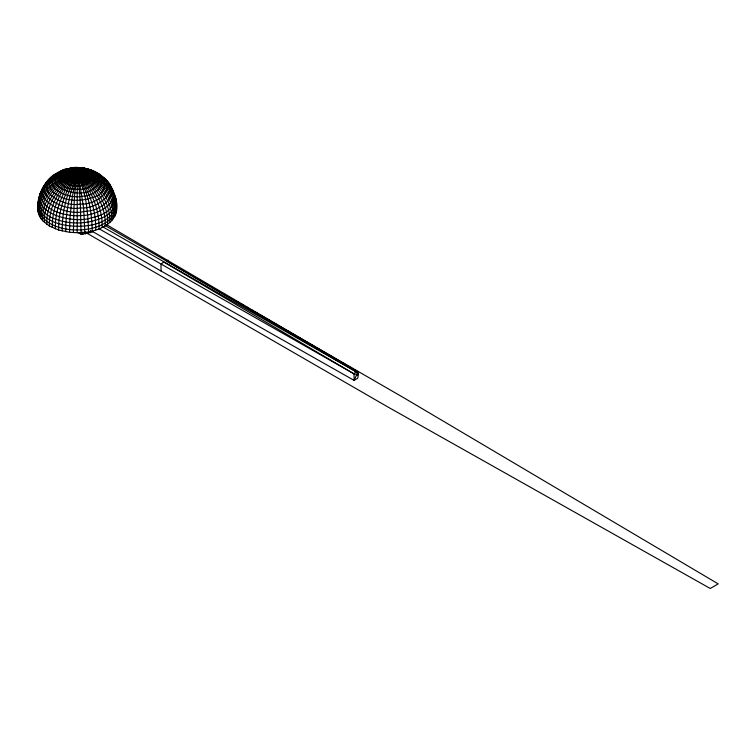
<?xml version="1.0" encoding="UTF-8"?>
<svg xmlns="http://www.w3.org/2000/svg" width="756" height="756" viewBox="0 0 756 756"><rect width="100%" height="100%" fill="white"/><g stroke="black" fill="none" stroke-linecap="round" stroke-linejoin="round"><path stroke-width="1.13" d="M77.216 167.813C53.355 166.67 53.355 190.399 77.216 189.265C101.077 190.399 101.077 166.67 77.216 167.813L77.216 232.716C97.042 233.065 123.086 222.973 115.677 198.45C112.323 182.309 97.921 169.316 81.487 167.766L78.709 170.998L74.976 182.602L71.773 199.943L69.854 218.928L69.561 232.281L77.216 232.716M81.053 232.612C80.306 211.009 81.213 188.32 75.071 167.577L69.127 168.768L70.894 168.512M84.861 232.281L83.604 207.598L79.446 182.602L74.976 169.646L72.945 167.766L69.958 168.229M88.603 231.742C87.564 210.329 86.505 184.984 71.82 168.276M92.223 230.996C91.845 209.762 87.696 186.08 72.831 170.024C66.519 166.008 59.119 172.17 53.667 175.345C46.229 181.024 40.966 189.397 38.745 198.45C28.69 241.429 129.276 240.219 115.129 196.286M95.7 230.041C96.192 213.211 91.117 196.39 82.602 181.95C78.52 174.428 68.9 164.25 60.291 171.877M99.008 228.898C99.641 213.135 94.113 197.524 85.589 184.426C80.419 177.235 71.754 166.414 61.727 170.78M102.098 227.575C102.863 211.765 96.362 196.239 86.779 183.916C80.401 175.95 68.191 165.432 57.881 172.907C39.851 187.412 69.543 199.839 82.092 196.201C100.331 196.456 112.03 175.326 89.378 169.646C78.586 165.517 73.351 181.185 68.456 187.998C62.2 201.039 58.193 215.498 58.722 230.041L69.561 232.281M104.952 226.082C108.769 197.023 67.36 146.39 43.952 185.919M107.532 224.438C110.801 196.938 71.763 151.824 46.938 181.799M109.828 222.651C110.981 200.803 94.349 180.23 74.003 173.653C62.559 167.133 41.297 178.832 52.636 191.75C63.797 201.965 81.487 202.306 94.897 196.598C107.503 193.319 108.127 175.08 94.944 172.217M111.803 220.743C114.014 191.504 77.178 161.189 50.34 178.208M113.447 218.739C115.262 189.888 80.788 165.252 54.111 176.517C31.572 190.899 65.999 207.796 80.202 204.007C98.856 205.963 122.434 182.876 95.417 173.133C69.023 169.146 41.155 193.867 42.62 220.743L49.48 226.082L58.722 230.041M38.556 202.476C38.858 191.929 45.048 182.243 53.317 176.12M114.751 216.641C116.67 186.864 79.219 165.025 53.289 177.849C27.386 193.101 64.676 212.03 80.429 207.872C99.414 209.818 126.082 186.269 97.439 175.326C71.688 167.737 37.895 188.064 39.681 216.641L42.62 220.743M115.677 214.487C117.69 183.897 77.707 164.969 52.693 179.229C22.86 197.259 66.396 217.038 83.992 211.434C108.212 210.924 125.487 185.834 96.522 174.201C70.336 168.333 39.331 190.966 40.975 218.739M116.244 212.294L116.433 204.687M37.989 203.761L40.219 193.328L43.423 187.951M106.256 224.475L357.73 371.772L358.533 373.473L357.73 378.255L354.073 380.362L161.019 271.017L92.846 231.657M38.745 199.348C37.498 204.961 37.129 211.321 39.681 216.641M41.504 192.1L43.574 186.562L46.56 182.291M43.952 187.308L45.095 184.691M358.533 373.473L357.635 373.426L356.804 374.466L354.073 380.362L354.073 373.88L355.84 371.678L357.73 371.772L105.793 225.902M46.938 182.924L49.962 178.529M74.759 167.671L74.485 168.153L79.947 168.153C77.981 166.5 68.276 167.926 79.663 167.671M43.574 186.562C31.61 207.9 65.479 217.331 80.779 215.526C95.634 216.103 124.494 202.627 109.327 184.691L110.471 187.308M40.219 194.16L41.07 192.789M56.426 174.409L61.349 170.884M54.045 175.657L55.67 174.069L59.488 172.217M356.804 375.363L358.533 374.362M78.293 232.687L81.374 234.464L92.856 231.922M68.834 168.484C31.005 182.536 82.489 204.177 96.522 186.118C104.999 177.622 89.888 164.524 81.487 171.669C63.098 183.538 51.729 205.774 52.334 227.575M64.071 169.977L70.856 168.059M72.33 167.879L72.945 167.766M168.323 260.319L165.819 260.555L355.963 371.602L357.692 373.388L355.84 371.678L102.466 226.658M81.308 234.436L82.706 234.351L82.706 232.054M91.57 170.988L94.141 171.877C89.784 169.098 84.398 168.314 79.361 167.577C73.209 188.32 74.126 211.009 73.37 232.612M83.538 168.512L85.305 168.768M84.474 168.229C76.006 169.854 74.835 182.064 71.82 188.802C67.898 202.74 65.517 217.227 65.829 231.742M85.589 168.484L87.876 169.297M81.487 167.766L82.65 168.38M98.951 228.699L354.073 373.88L356.804 374.466M108.836 183.888C86.6 151.002 40.909 193.64 44.604 222.651M90.351 169.977C79.597 166.537 72.444 180.41 66.887 187.46C59.601 199.924 54.772 214.326 55.424 228.898M237.28 301.635L239.321 302.806M241.362 303.988L244.424 305.755M246.465 306.936L248.507 308.117M251.568 309.884L253.619 311.066M255.66 312.237L258.722 314.005M260.763 315.186L403.676 397.703L718.2 583.887L710.234 588.48L387.752 406.898L86.609 233.028M354.073 373.88L163.513 261.897L161.019 264.534L161.019 271.017M96.541 172.888C85.995 165.451 74.012 176.309 66.547 183.339C56.038 194.84 48.573 210.234 49.48 226.082M101.106 176.12L104.082 179.021M98.752 174.069C87.79 166.112 74.192 175.496 65.555 182.706C54.243 193.338 45.851 208.561 46.891 224.438M110.471 185.919C88.858 159.648 36.175 180.164 38.745 214.487M112.474 189.917L114.751 197.193M106.114 180.599L107.484 182.924M110.858 186.562L112.058 189.246M37.989 209.147L37.989 204.687L38.178 212.294M116.433 209.147C114.846 176.961 68.938 163.854 46.891 184.776C21.206 211.293 72.973 225.014 91.646 217.69C128.123 210.962 116.537 175.477 84.757 174.485C61 169.193 15.867 204.186 52.334 221.272C71.329 230.646 119.646 228.851 115.677 198.45C106.331 168.059 58.921 167.312 42.449 191.75C32.621 202.778 44.509 216.055 55.736 219.193C69.448 224.22 84.984 224.22 98.686 219.193C135.929 205.916 102.561 172.444 77.216 174.74C66.698 191.344 62.068 211.463 62.2 230.996M90.484 230.448L90.484 232.744M85.381 231.667L85.381 233.963M81.374 232.168L81.374 234.464M77.216 167.52L77.216 168.068M62.2 176.337C64.128 189.057 87.677 189.208 92.223 178.038C90.295 165.318 66.745 165.167 62.2 176.337M65.829 175.477C67.284 185.125 85.154 185.239 88.603 176.772C87.138 167.114 69.278 167 65.829 175.477M69.561 174.919C70.544 181.412 82.546 181.487 84.861 175.789C83.878 169.306 71.877 169.231 69.561 174.919M73.37 174.674C81.506 184.124 83.878 166.339 73.37 174.674"/></g></svg>
